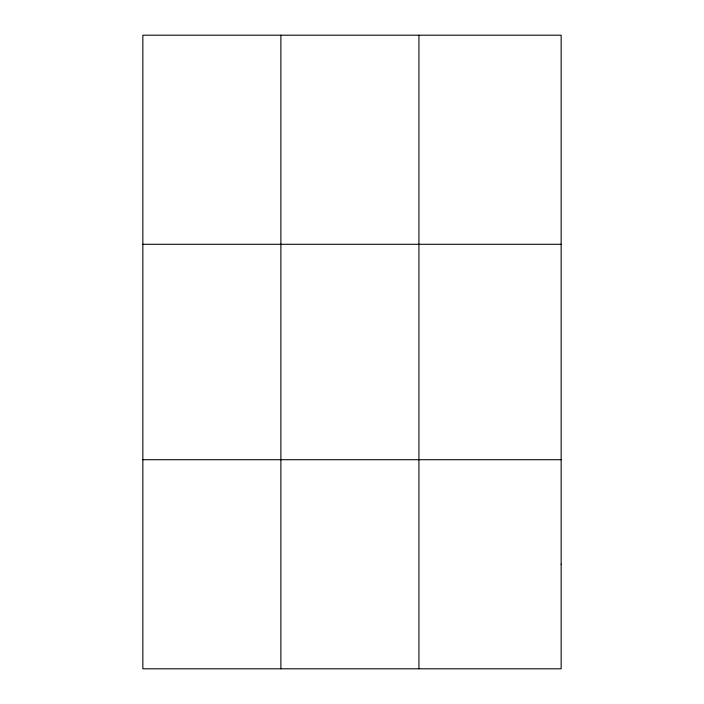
<?xml version="1.0" encoding="UTF-8"?>
<svg xmlns="http://www.w3.org/2000/svg" width="704" height="704" viewBox="0 0 704 704"><rect width="100%" height="100%" fill="white"/><g stroke="black" fill="none" stroke-linecap="round" stroke-linejoin="round"><path stroke-width="1.06" d="M280.887 35.2L280.887 668.8M418.924 35.2L418.924 668.8M142.85 244.288L561.15 244.288M142.85 459.712L561.15 459.712M561.15 564.256L561.15 668.8L142.85 668.8L142.85 35.2L561.15 35.2L561.15 564.256"/></g></svg>
